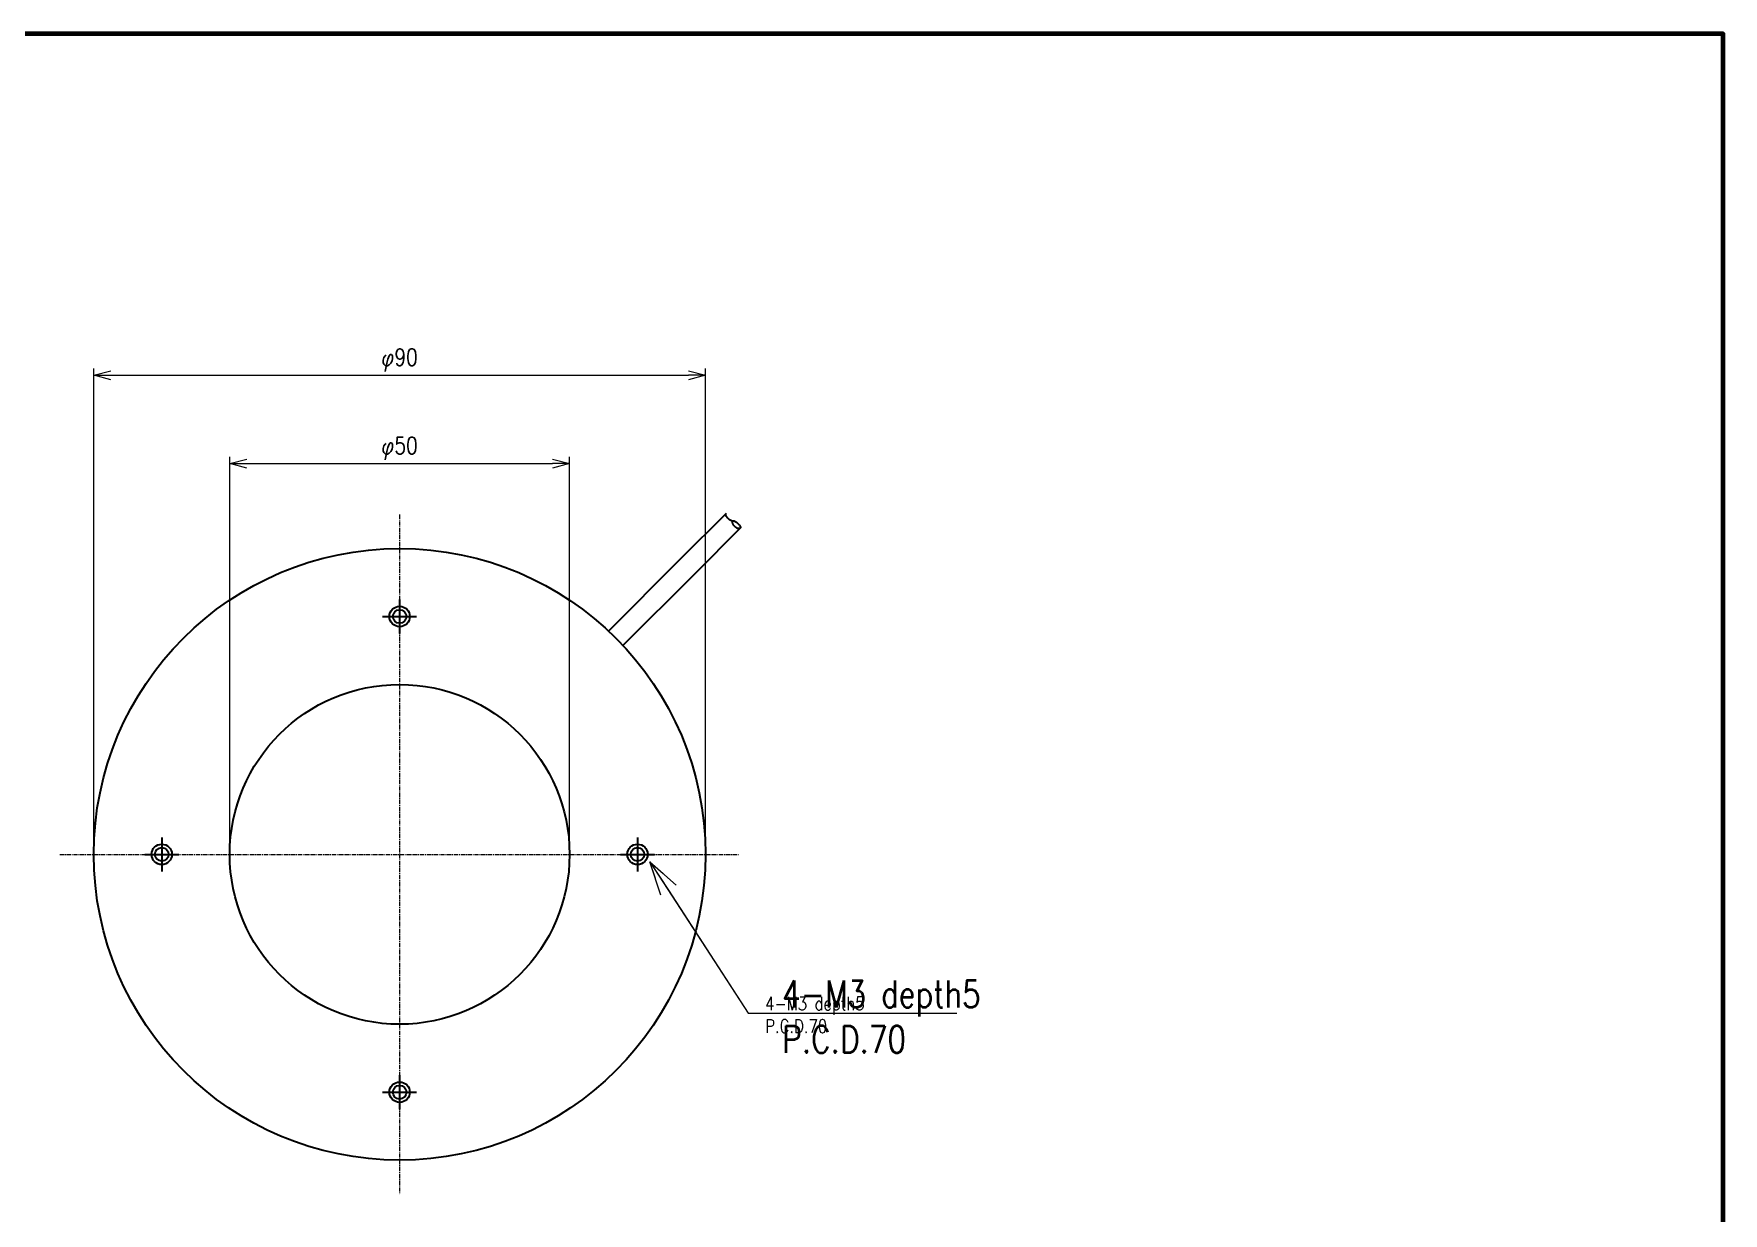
# Model space of a CAD drawing. Header units: millimetres. Extents: x 4 to 387, y 0 to 281.
# Drawn here: x 138.4 to 387, y 107.4 to 281 of the extents above; entities that cross this region are included whole.
import ezdxf
from ezdxf import colors
from ezdxf.entities.mleader import LeaderData, LeaderLine
from ezdxf.math import Vec2, Vec3

# ---------------------------------------------------------------- set-up
doc = ezdxf.new("R2010")
doc.units = ezdxf.units.MM
doc.linetypes.add('CENTER', pattern=[2, 1.25, -0.25, 0.25, -0.25])
doc.layers.get('0').update_dxf_attribs({"lineweight": 30})
doc.layers.get('Defpoints').update_dxf_attribs({"lineweight": 9})
for name, color, linetype, lineweight in [('2KD_寸法１', 7, 'Continuous', 15), ('2KD_寸法１ @ 1', 7, 'Continuous', 15), ('2KD_寸法１ @ 2', 7, 'Continuous', 15), ('AUX', 7, 'Continuous', 40)]:
    doc.layers.add(name, color=color, linetype=linetype, lineweight=lineweight)
doc.styles.get("Standard").update_dxf_attribs({"font": 'simplex.shx', "width": 0.8, "bigfont": 'extfont.shx'})
doc.dimstyles.new('KD-STD', dxfattribs={"dimscale": 0, "dimtxt": 2.5, "dimasz": 2.5, "dimexe": 1, "dimexo": 1, "dimgap": 1, "dimtad": 1, "dimdsep": 46, "dimtxsty": 'Standard', "dimblk": 'OPEN30', "dimcen": 0, "dimadec": 0, "dimazin": 0, "dimtfac": 1, "dimtmove": 0, "dimatfit": 3, "dimldrblk": 'OPEN30', "dimfxl": 1, "dimtfill": 1, "dimtolj": 1, "dimtzin": 0, "dimlwd": 15, "dimlwe": 15, "dimarcsym": 0})

# ---------------------------------------------------------------- blocks, each defined once
blk = doc.blocks.new('_Open30')
at = {"lineweight": -2}
for p, q in [((-1, 0.26794919), (0, 0)), ((0, 0), (-1, -0.26794919)), ((0, 0), (-1, 0))]:
    blk.add_line(p, q, dxfattribs=at)
blk = doc.blocks.new('*D45')
at = {"layer": '2KD_寸法１', "color": 0, "lineweight": 15}
for p, q in [((167.2548088091694, 161.2508176641586), (167.2548088091694, 218.7426541831317)), ((169.7548088091694, 217.7426541831316), (214.7548088091694, 217.7426541831316)), ((217.2548088091694, 161.2508176641586), (217.2548088091694, 218.7426541831317))]:
    blk.add_line(p, q, dxfattribs=at)
at = {"layer": 'Defpoints', "color": 0}
for p in [(217.2548088091694, 217.7426541831316), (167.2548088091694, 160.2508176641586), (217.2548088091694, 160.2508176641586)]:
    blk.add_point(p, dxfattribs=at)
at = {"layer": '2KD_寸法１', "color": 0, "lineweight": 15, "xscale": 2.5, "yscale": 2.5, "zscale": 2.5, "rotation": 180}
blk.add_blockref('_Open30', (167.2548088091694, 217.7426541831316), dxfattribs=at)
at = {"layer": '2KD_寸法１', "color": 0, "lineweight": 15, "xscale": 2.5, "yscale": 2.5, "zscale": 2.5}
blk.add_blockref('_Open30', (217.2548088091694, 217.7426541831316), dxfattribs=at)
at = {"layer": '2KD_寸法１', "color": 0, "insert": (192.2548088091694, 219.9926541831316), "char_height": 2.5, "attachment_point": 5, "bg_fill": 3, "box_fill_scale": 1.1, "bg_fill_color": 9, "bg_fill_true_color": 13158600, "bg_fill_transparency": 4392002}
blk.add_mtext('\\A1;φ50', dxfattribs=at)
blk = doc.blocks.new('*D46')
at = {"layer": '2KD_寸法１', "color": 0, "lineweight": 15}
for p, q in [((147.2548088091693, 161.2508176641586), (147.2548088091693, 231.7419686985171)), ((237.2548088091694, 161.2508176641586), (237.2548088091694, 231.7419686985171)), ((149.7548088091693, 230.7419686985171), (234.7548088091694, 230.7419686985171))]:
    blk.add_line(p, q, dxfattribs=at)
at = {"layer": 'Defpoints', "color": 0}
for p in [(237.2548088091694, 230.7419686985171), (147.2548088091693, 160.2508176641586), (237.2548088091694, 160.2508176641586)]:
    blk.add_point(p, dxfattribs=at)
at = {"layer": '2KD_寸法１', "color": 0, "lineweight": 15, "xscale": 2.5, "yscale": 2.5, "zscale": 2.5, "rotation": 180}
blk.add_blockref('_Open30', (147.2548088091693, 230.7419686985171), dxfattribs=at)
at = {"layer": '2KD_寸法１', "color": 0, "lineweight": 15, "xscale": 2.5, "yscale": 2.5, "zscale": 2.5}
blk.add_blockref('_Open30', (237.2548088091694, 230.7419686985171), dxfattribs=at)
at = {"layer": '2KD_寸法１', "color": 0, "insert": (192.2548088091694, 232.9919686985171), "char_height": 2.5, "attachment_point": 5, "bg_fill": 3, "box_fill_scale": 1.1, "bg_fill_color": 9, "bg_fill_true_color": 13158600, "bg_fill_transparency": 4392510}
blk.add_mtext('\\A1;φ90', dxfattribs=at)
blk = doc.blocks.new('A$C2EE018D3')
for p, q in [((48.03480000000011, 50.15480005741118), (41.2466, 43.36660003662109)), ((50.15609999999998, 48.03349995613093), (43.3679000000001, 41.24530005455014)), ((41.2466, 43.36660003662109), (30.63999999999999, 32.75999999046303)), ((43.3679000000001, 41.24530005455014), (32.76130000000009, 30.63870000839222)), ((0, 37.5), (0, 32.49999999999972)), ((-2.5, 35), (2.500000000000084, 35)), ((-35, 2.499999999999772), (-35, -2.5)), ((35, 2.499999999999772), (35, -2.5)), ((-37.5, 0), (-32.5, 0)), ((32.50000000000009, 0), (37.5, 0)), ((0, -32.5), (0, -37.5)), ((-2.5, -35.00000000000023), (2.500000000000084, -35.00000000000023))]:
    blk.add_line(p, q)
for points in [[(49.06010000000001, 49.05869996547699), (49.02129999999999, 49.03610002994536), (48.96770000000011, 49.03030002117152), (48.9006, 49.04139995574951), (48.82239999999999, 49.06920003890985), (48.7352000000001, 49.11280000209803), (48.6418000000001, 49.17079997062677), (48.54500000000011, 49.24160003662104), (48.4478000000001, 49.322800040245), (48.3529, 49.41229999065399), (48.2636, 49.50699996948237), (48.1823000000001, 49.60430002212518), (48.11150000000001, 49.70109999179817), (48.05340000000009, 49.79460000991821), (48.00990000000011, 49.88170003890957), (47.9821, 49.95990002155298), (47.971, 50.02699995040888), (47.97679999999998, 50.08060002326954), (47.99940000000011, 50.11940002441406)], [(50.1207, 47.99810004234308), (50.09409999999999, 47.97549998760216), (50.0636, 47.95700001716608), (50.0296000000001, 47.942999958992), (49.99209999999999, 47.93330001831049), (49.95149999999998, 47.92830002307866), (49.90829999999998, 47.92770004272454), (49.86260000000011, 47.93180000782007), (49.81480000000011, 47.9404000043869), (49.7655, 47.95350003242471), (49.7147, 47.97090005874622), (49.66280000000001, 47.99259996414173), (49.61069999999998, 48.01830005645752), (49.5582, 48.04799997806536), (49.506, 48.08120000362396), (49.45440000000011, 48.11800003051757), (49.404, 48.15779995918268), (49.35490000000011, 48.20050001144409), (49.30760000000001, 48.24559998512256), (49.2624000000001, 48.29299998283386), (49.21980000000011, 48.34200000762914), (49.17990000000012, 48.39250004291528), (49.14320000000011, 48.44400000572193), (49.11000000000011, 48.49619996547699), (49.0803000000001, 48.54869997501367), (49.05459999999999, 48.60080003738403), (49.03290000000009, 48.65269994735718), (49.0155000000001, 48.70350003242487), (49.0024, 48.75279998779297), (48.9937000000001, 48.8006999492644), (48.9897, 48.84630000591272), (48.9903000000001, 48.88950002193451), (48.99530000000011, 48.93009996414178), (49.005, 48.9675999879837), (49.01900000000001, 49.00160002708429), (49.0374000000001, 49.03219997882832), (49.06010000000001, 49.05869996547699)], [(49.06010000000001, 49.05869996547699), (49.0988000000001, 49.08140003681154), (49.15260000000011, 49.08720004558553), (49.21949999999998, 49.0760999917984), (49.2979, 49.04830002784724), (49.38490000000011, 49.00469994544955), (49.4783000000001, 48.94669997692108), (49.5751000000001, 48.87590003013605), (49.6724000000001, 48.79460000991821), (49.7672000000001, 48.70519995689381), (49.85660000000009, 48.61039996147145), (49.93790000000011, 48.51310002803803), (50.00869999999999, 48.41630005836475), (50.06669999999999, 48.32290005683876), (50.1104, 48.23580002784723), (50.13809999999998, 48.15750002861012), (50.1493000000001, 48.09049999713898), (50.14340000000011, 48.03680002689339), (50.1207, 47.99810004234308)]]:
    blk.add_lwpolyline(points)
for centre, radius in [((0, 0), 45), ((0, 35), 1.5), ((0, 35), 1), ((0, 0), 25), ((-35, 0), 1.5), ((-35, 0), 1), ((35, 0), 1.5), ((35, 0), 1), ((0, -35.00000000000023), 1.5), ((0, -35.00000000000023), 1)]:
    blk.add_circle(centre, radius)
blk = doc.blocks.new('*U47')
at = {"layer": '2KD_寸法１ @ 1'}
ml = blk.add_multileader_mtext('Standard', dxfattribs=at)
ml.set_content('4-M3 depth5\\PP.C.D.70', color=256)
ml.set_leader_properties()
ml.set_arrow_properties(name='OPEN30')
ml.build(insert=Vec2(0, 0))
ml.multileader.update_dxf_attribs({"text_left_attachment_type": 6, "text_right_attachment_type": 6, "dogleg_length": 1.5, "arrow_head_size": 2.5})
ctx = ml.context
ctx.base_point, ctx.char_height, ctx.arrow_head_size, ctx.landing_gap_size, ctx.plane_origin = Vec3(245.0373865782539, 136.9025582012408), 2, 2.5, 1, Vec3(232.4821750005978, 151.8470627045238)
ctx.left_attachment, ctx.right_attachment = 6, 6
notes = []
notes.append((ctx, [(0, (1, 1, 0), (243.537386578254, 136.9025582012408), (1, 0), 1.5, [(0, [(229.0818774374768, 159.1617675485626)], 0, [])])]))
ctx.mtext.insert, ctx.mtext.flow_direction = Vec3(246.037386578254, 139.3025582012407), 5
at = {"layer": '2KD_寸法１ @ 2'}
ml = blk.add_multileader_mtext('Standard', dxfattribs=at)
ml.set_content('4-M3 depth5\\PP.C.D.70', color=256)
ml.set_leader_properties()
ml.set_arrow_properties(name='OPEN30')
ml.build(insert=Vec2(0, 0))
ml.multileader.update_dxf_attribs({"text_left_attachment_type": 6, "text_right_attachment_type": 6, "dogleg_length": 1.5, "arrow_head_size": 5, "scale": 2})
ctx = ml.context
ctx.base_point, ctx.scale, ctx.arrow_head_size, ctx.plane_origin = Vec3(246.5373865782539, 136.9025582012408), 2, 5, Vec3(232.4821750005978, 151.8470627045238)
ctx.left_attachment, ctx.right_attachment = 6, 6
notes.append((ctx, [(0, (1, 1, 0), (243.537386578254, 136.9025582012408), (1, 0), 3, [(0, [(229.0818774374768, 159.1617675485626)], 0, [])])]))
ctx.mtext.insert, ctx.mtext.flow_direction = Vec3(248.5373865782539, 141.7025582012408), 5
for ctx, leaders in notes:
    for number, flags, end, landing, length, lines in leaders:
        leader = LeaderData()
        leader.index, (leader.has_last_leader_line, leader.has_dogleg_vector, leader.attachment_direction) = number, flags
        leader.last_leader_point, leader.dogleg_vector, leader.dogleg_length = Vec3(end), Vec3(landing), length
        for number, points, colour, breaks in lines:
            line = LeaderLine()
            line.index, line.vertices, line.color, line.breaks = number, Vec3.list(points), colors.encode_raw_color(colour), breaks
            leader.lines.append(line)
        ctx.leaders.append(leader)

msp = doc.modelspace()

# ---------------------------------------------------------------- linework, layer by layer
at = {"layer": '2KD_寸法１', "color": 2, "linetype": 'CENTER', "ltscale": 0.5}
for p, q in [((192.2548088091693, 210.2508176641586), (192.2548088091693, 110.2508176641585)), ((142.2548088091694, 160.2508176641586), (242.2548088091693, 160.2508176641586))]:
    msp.add_line(p, q, dxfattribs=at)
at = {"layer": 'AUX', "lineweight": 70}
msp.add_lwpolyline([(3.999999758280865, 4.000000249163575), (386.9999997582809, 4.000000249163575), (386.9999997582809, 281.0000002491635), (3.999999758280865, 281.0000002491635)], close=True, dxfattribs=at)

# ---------------------------------------------------------------- block references
at = {"layer": '2KD_寸法１'}
msp.add_blockref('*U47', (0, 0), dxfattribs=at)

# ---------------------------------------------------------------- next in the draw order: dimensions: what is measured, and where the dimension line sits
at = {"layer": '2KD_寸法１ @ 1'}
dim = msp.add_linear_dim(base=(217.2548088091694, 217.7426541831316), p1=(167.2548088091694, 160.2508176641586), p2=(217.2548088091694, 160.2508176641586), text='φ<>', dimstyle='KD-STD', override={"dimscale": 1, "dimtix": 0, "dimtofl": 1, "dimtmove": 0, "dimatfit": 3}, dxfattribs=at)
dim.commit()
dim.dimension.update_dxf_attribs({"geometry": '*D45', "text_midpoint": (192.2548088091694, 219.9926541831316)})

# ---------------------------------------------------------------- next in the draw order: dimensions: what is measured, and where the dimension line sits
dim = msp.add_linear_dim(base=(237.2548088091694, 230.7419686985171), p1=(147.2548088091693, 160.2508176641586), p2=(237.2548088091694, 160.2508176641586), text='φ<>', dimstyle='KD-STD', override={"dimscale": 1, "dimtix": 0, "dimtofl": 1, "dimtmove": 0, "dimatfit": 3}, dxfattribs=at)
dim.commit()
dim.dimension.update_dxf_attribs({"geometry": '*D46', "text_midpoint": (192.2548088091694, 232.9919686985171)})

# ---------------------------------------------------------------- next in the draw order: block references
msp.add_blockref('A$C2EE018D3', (192.2548088091694, 160.2508176641586))

doc.saveas('drawing.dxf')
